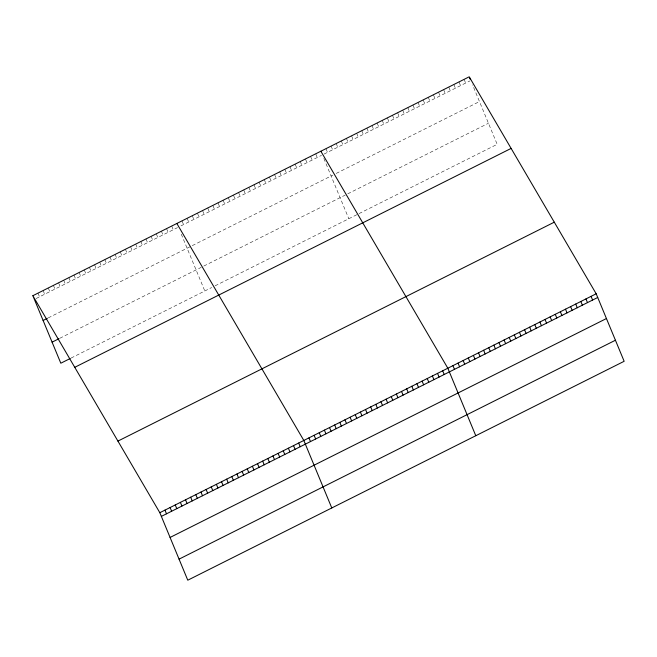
<?xml version="1.0" encoding="UTF-8"?>
<svg xmlns="http://www.w3.org/2000/svg" width="657" height="657" viewBox="0 0 657 657"><rect width="100%" height="100%" fill="white"/><g stroke="black" fill="none" stroke-linecap="round" stroke-linejoin="round"><path stroke-width="0.49" stroke-dasharray="3.29 2.46" d="M36.094 298.549L177.53 227.601M180.954 225.877L321.528 155.364M324.09 154.075L469.895 80.926M48.248 317.889L190.53 246.506M192.246 245.644L332.812 175.132M336.22 173.423L479.47 101.556M59.803 338.289L201.231 267.342M203.801 266.052L345.204 195.113M347.767 193.831L488.455 123.253M71.096 358.057L211.669 287.536M215.102 285.811L358.196 214.026M359.042 213.599L497.177 144.31L472.564 84.884M464.105 79.366L465.632 83.069M458.988 81.936L460.516 85.632M453.872 84.507L455.4 88.202M448.756 87.069L450.283 90.765M443.639 89.639L445.167 93.335M438.523 92.202L440.05 95.897M433.406 94.772L434.934 98.468M428.29 97.335L429.826 101.03M423.174 99.905L424.709 103.601M418.057 102.467L419.593 106.163M412.941 105.038L414.477 108.734M407.825 107.6L409.36 111.296M402.708 110.171L404.244 113.866M397.592 112.733L399.127 116.437M392.475 115.304L394.011 118.999M387.359 117.866L388.895 121.57M382.243 120.436L383.778 124.132M377.126 122.999L378.662 126.702M372.01 125.569L373.546 129.265M366.893 128.131L368.429 131.835M361.785 130.702L363.313 134.398M356.669 133.264L358.196 136.968M351.552 135.835L353.08 139.53M346.436 138.397L347.964 142.101M341.32 140.968L342.847 144.663M336.203 143.53L337.731 147.234M331.087 146.1L332.614 149.796M325.971 148.663L327.498 152.367M323.835 158.444L348.818 218.732M315.713 153.812L317.241 157.508M310.564 156.391L312.1 160.094M305.423 158.969L306.959 162.673M300.282 161.548L301.809 165.252M295.141 164.135L296.668 167.831M289.992 166.714L291.527 170.409M284.851 169.292L286.386 172.988M279.71 171.871L281.245 175.567M274.569 174.45L276.096 178.154M269.427 177.029L270.955 180.732M264.278 179.616L265.814 183.311M259.137 182.194L260.673 185.89M253.996 184.773L255.524 188.469M248.855 187.352L250.383 191.047M243.706 189.93L245.242 193.634M238.565 192.509L240.101 196.213M233.424 195.088L234.96 198.792M228.283 197.675L229.81 201.37M223.134 200.254L224.669 203.949M217.993 202.832L219.528 206.528M212.852 205.411L214.387 209.107M207.711 207.99L209.238 211.694M202.57 210.569L204.097 214.272M197.42 213.155L198.956 216.851M192.279 215.734L193.815 219.43M187.138 218.313L188.666 222.009M181.997 220.892L183.525 224.587M181.291 234.188L204.812 290.977M171.707 226.049L173.243 229.753M166.566 228.628L168.102 232.332M161.425 231.215L162.952 234.91M156.284 233.793L157.811 237.489M151.135 236.372L152.67 240.068M145.994 238.951L147.529 242.647M140.853 241.53L142.38 245.233M135.712 244.108L137.239 247.812M130.562 246.695L132.098 250.391M125.421 249.274L126.957 252.97M120.28 251.853L121.808 255.548M115.139 254.431L116.667 258.127M109.99 257.01L111.526 260.714M104.849 259.589L106.385 263.293M99.708 262.168L101.244 265.871M94.567 264.755L96.094 268.45M89.426 267.333L90.953 271.029M84.277 269.912L85.812 273.608M79.136 272.491L80.671 276.186M73.995 275.069L75.522 278.773M68.854 277.648L70.381 281.352M63.704 280.235L65.24 283.931M58.563 282.814L60.099 286.509M53.422 285.393L54.95 289.088M48.281 287.971L49.809 291.667M43.132 290.55L44.668 294.254M37.991 293.129L39.527 296.833"/><path stroke-width="0.99" d="M32.85 295.707L469.221 76.803L596.186 293.786L624.15 361.293L187.779 580.197L159.823 512.69L32.85 295.707L60.814 363.214L70.242 358.484M43.107 320.468L47.386 318.317M52.092 342.157L58.949 338.716M74.75 367.312L511.121 148.408M117.923 441.093L554.286 222.181M159.823 512.69L596.186 293.786M161.351 516.394L597.722 297.481M170.073 537.451L606.444 318.538M179.057 559.14L615.428 340.236M320.854 151.233L447.828 368.216L475.783 435.714M176.848 223.47L303.821 440.453L331.785 507.96M591.07 296.348L592.606 300.052M585.954 298.919L587.489 302.614M580.837 301.481L582.373 305.185M575.729 304.051L577.257 307.747M570.613 306.614L572.14 310.318M565.496 309.184L567.024 312.88M469.599 77.731L470.371 79.579M560.38 311.755L561.907 315.45M555.264 314.317L556.791 318.013M550.147 316.888L551.675 320.583M545.031 319.45L546.558 323.145M539.914 322.02L541.442 325.716M534.798 324.583L536.326 328.278M529.682 327.153L531.209 330.849M524.565 329.715L526.093 333.411M519.449 332.286L520.985 335.982M514.332 334.848L515.868 338.552M509.216 337.419L510.752 341.114M504.1 339.981L505.635 343.685M498.983 342.552L500.519 346.247M493.867 345.114L495.403 348.818M488.751 347.684L490.286 351.38M483.634 350.247L485.17 353.951M478.518 352.817L480.053 356.513M473.401 355.38L474.937 359.083M468.285 357.95L469.821 361.646M463.169 360.512L464.704 364.216M458.052 363.083L459.588 366.778M452.944 365.645L454.472 369.349M442.678 370.794L444.214 374.49M437.537 373.373L439.073 377.069M432.396 375.952L433.924 379.656M427.255 378.531L428.783 382.234M422.106 381.117L423.642 384.813M416.965 383.696L418.501 387.392M411.824 386.275L413.36 389.971M406.683 388.854L408.211 392.549M401.542 391.432L403.07 395.136M396.393 394.011L397.928 397.715M391.252 396.598L392.787 400.294M386.111 399.177L387.638 402.872M380.97 401.755L382.497 405.451M375.82 404.334L377.356 408.03M370.679 406.913L372.215 410.609M365.538 409.492L367.066 413.196M360.397 412.07L361.925 415.774M355.248 414.657L356.784 418.353M350.107 417.236L351.643 420.932M344.966 419.815L346.502 423.51M339.825 422.394L341.353 426.089M334.684 424.972L336.212 428.676M329.535 427.551L331.071 431.255M324.394 430.138L325.929 433.834M319.253 432.717L320.78 436.412M314.112 435.295L315.639 438.991M308.962 437.874L310.498 441.57M298.68 443.032L300.208 446.735M293.539 445.61L295.067 449.314M288.39 448.197L289.926 451.893M283.249 450.776L284.785 454.472M278.108 453.355L279.644 457.05M272.967 455.933L274.495 459.629M267.826 458.512L269.354 462.216M262.677 461.091L264.213 464.795M257.536 463.678L259.072 467.373M252.395 466.256L253.922 469.952M247.254 468.835L248.781 472.531M242.105 471.414L243.64 475.11M236.963 473.993L238.499 477.696M231.822 476.571L233.35 480.275M226.681 479.15L228.209 482.854M221.532 481.737L223.068 485.433M216.391 484.316L217.927 488.011M211.25 486.894L212.786 490.59M206.109 489.473L207.637 493.169M200.968 492.052L202.496 495.756M195.819 494.631L197.355 498.334M190.678 497.218L192.214 500.913M185.537 499.796L187.064 503.492M180.396 502.375L181.923 506.071M175.247 504.954L176.782 508.649M170.106 507.533L171.641 511.236M164.964 510.111L166.5 513.815"/></g></svg>
